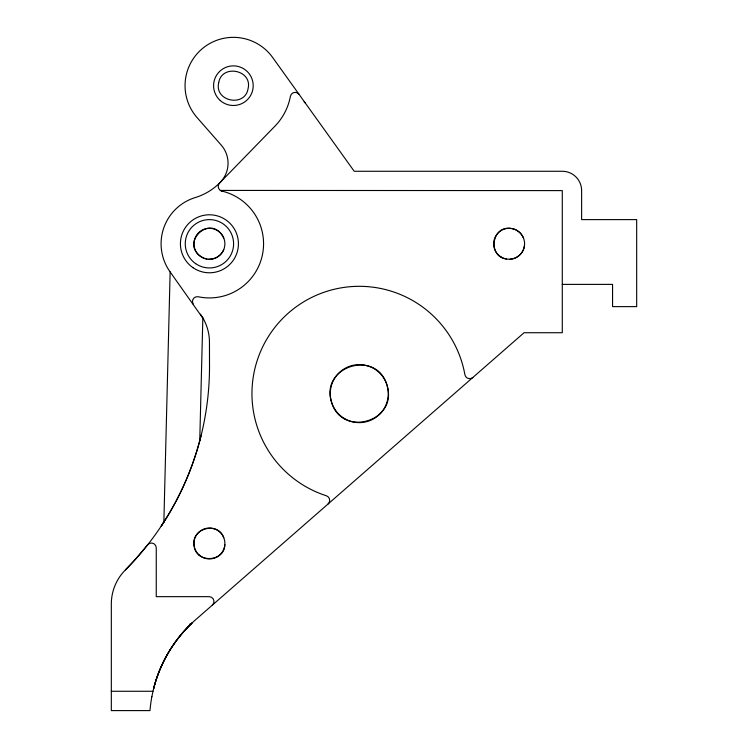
<?xml version="1.0" encoding="UTF-8"?>
<svg xmlns="http://www.w3.org/2000/svg" width="748" height="748" viewBox="0 0 748 748"><rect width="100%" height="100%" fill="white"/><g stroke="black" fill="none" stroke-linecap="round" stroke-linejoin="round"><path stroke-width="1.12" d="M164.177 521.412L161.222 526.106L163.859 522.067L170.142 271.945L203.587 319.218M163.859 522.067C179.913 497.018 192.068 469.492 199.753 440.759L202.839 317.891M224.849 544.656C224.4 562.431 195.939 563.496 194.134 545.834C190.525 528.453 217.995 520.898 223.774 537.69M524.544 244.961C524.049 252.45 517.504 258.986 509.958 259.182M151.844 696.762L152.994 691.264A135.865 135.865 0 0 1 196.004 619.4L524.067 332.72L562.29 332.72L562.29 190.609L220.37 190.422M199.753 440.759L201.016 435.85M223.774 249.561C221.427 255.489 215.2 259.519 208.832 259.238M151.863 696.631A268.093 189.571 0 0 0 149.993 710.6L111.321 710.6L111.321 604.001A48.34 48.34 0 0 1 125.421 569.883L135.164 559.616L147.627 544.853A4.834 4.834 0 0 1 156.257 547.845L156.257 596.652L209.16 596.652A4.834 4.834 0 0 1 212.339 605.123M191.871 623.159C173.218 640.84 159.754 663.906 153.564 688.861C159.763 663.915 173.209 640.83 191.871 623.159L190.001 623.907M562.29 284.38L612.565 284.38L612.565 306.624L636.679 306.624L636.679 219.613L581.626 219.613L581.626 190.609A19.336 19.336 0 0 0 562.29 171.273L354.215 171.273L272.674 57.521A48.34 48.34 0 0 0 203.325 47.825A48.34 48.34 0 0 0 197.061 117.567L221.249 145.131A27.405 27.405 0 0 1 220.286 182.316L219.632 182.98A4.834 4.834 0 0 0 221.932 191.105A54.137 54.137 0 0 1 262.258 255.61A54.137 54.137 0 0 1 198.267 296.76A4.834 4.834 0 0 0 193.339 304.305M111.321 691.264L152.994 691.264M510.893 228.411C491.67 225.27 487.266 256.826 506.62 259.014M206.925 259.014L204.961 258.546M511.669 228.561C516.905 229.346 521.478 233.114 523.469 237.995M220.66 190.609L221.932 191.105M204.195 258.341C176.977 245.727 210.132 211.282 223.774 237.995M386.987 385.08C376.496 348.802 319.789 366.286 331.56 402.181C341.761 437.861 397.758 421.657 387.212 386.052M304.127 101.906A4.834 4.834 0 0 1 305.334 103.074M299.097 94.37A4.834 4.834 0 0 0 290.411 96.305A58.007 58.007 0 0 1 274.965 126.132L220.286 182.316A58.802 58.802 0 0 1 195.312 197.547A48.34 48.34 0 0 0 170.198 272.029M200.399 314.151A48.34 48.34 0 0 1 209.459 342.21L209.515 365.744A288.307 288.307 0 0 1 125.421 569.883M472.839 377.488A4.834 4.834 0 0 1 464.901 374.701A107.31 107.31 0 0 0 357.74 286.325A107.31 107.31 0 0 0 253.142 377.721A107.31 107.31 0 0 0 326.352 495.765A4.834 4.834 0 0 1 328.054 504.002M218.697 82.757C214.134 101.513 245.129 107.675 248.084 88.61C252.646 69.854 221.651 63.683 218.697 82.757M220.323 100.578A19.822 19.822 0 0 0 252.824 89.545A19.822 19.822 0 0 0 227.018 66.918A19.822 19.822 0 0 0 220.323 100.578M192.947 267.653A29.004 29.004 0 0 0 238.332 246.111A29.004 29.004 0 0 0 196.995 217.575A29.004 29.004 0 0 0 192.947 267.653M195.696 263.67A24.17 24.17 0 0 0 233.516 245.727A24.17 24.17 0 0 0 199.062 221.941A24.17 24.17 0 0 0 195.696 263.67M201.689 257.172A15.465 15.465 0 0 0 224.896 243.783A15.465 15.465 0 0 0 201.689 230.384A15.465 15.465 0 0 0 201.689 257.172M198.987 554.894A15.465 15.465 0 0 0 224.531 546.797A15.465 15.465 0 0 0 204.746 528.733A15.465 15.465 0 0 0 198.987 554.894M501.384 257.172A15.465 15.465 0 0 0 524.591 243.783A15.465 15.465 0 0 0 501.384 230.384A15.465 15.465 0 0 0 501.384 257.172M344.772 418.749A29.004 29.004 0 0 0 388.277 393.626A29.004 29.004 0 0 0 344.772 368.512A29.004 29.004 0 0 0 344.772 418.749"/></g></svg>
